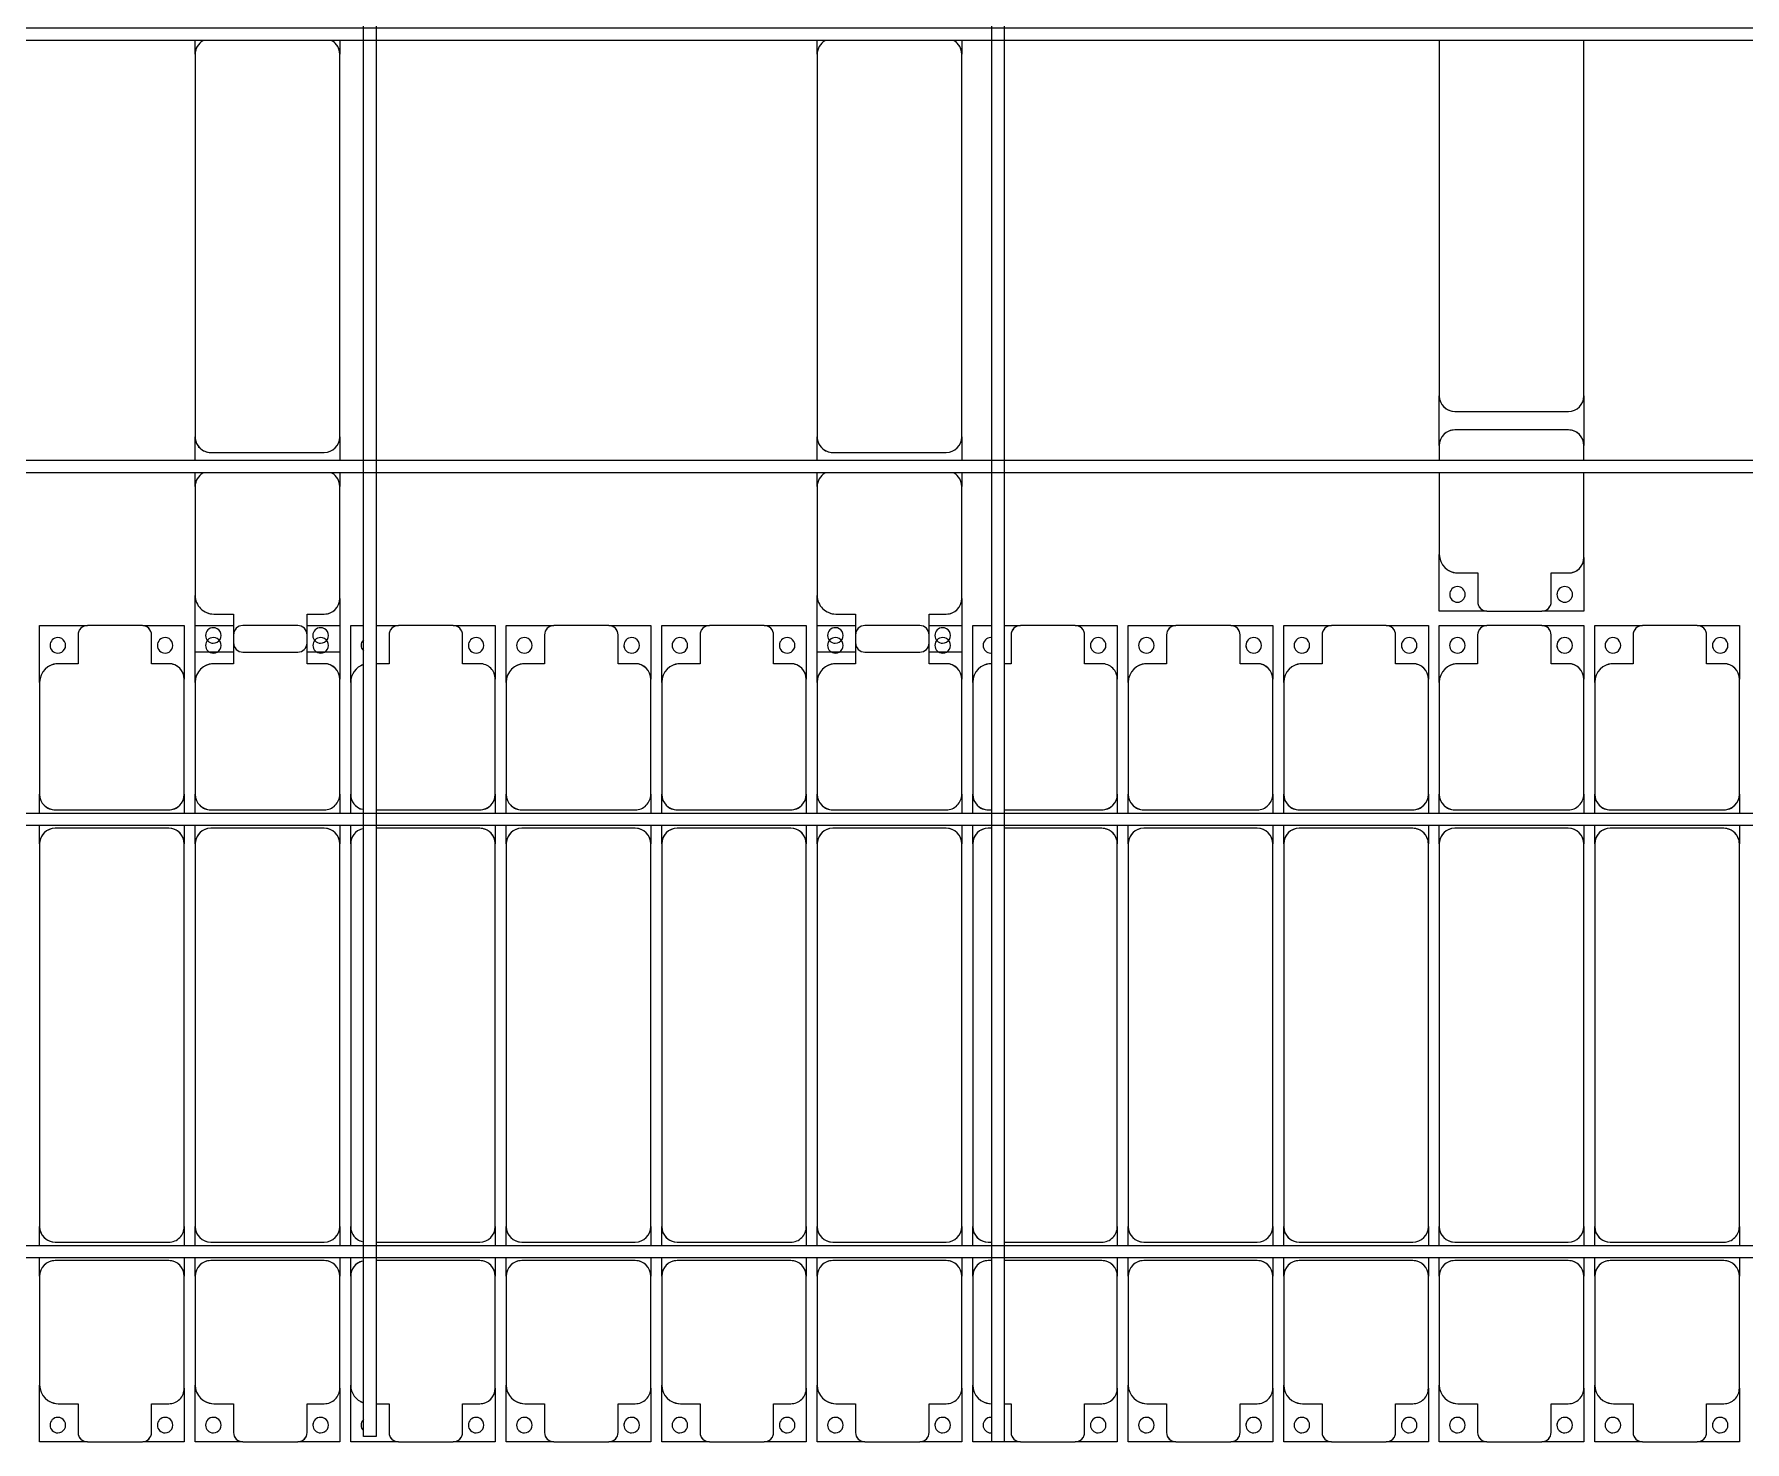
# Model space of a CAD drawing. Header units: millimetres. Extents: x -178706 to 107777, y -87310 to 933.
# Drawn here: x -47641 to -42141, y -79787 to -75261 of the extents above; entities that cross this region are included whole.
import ezdxf

# ---------------------------------------------------------------- set-up
doc = ezdxf.new("R2010")
doc.units = ezdxf.units.MM
doc.layers.add('A-GENM', color=13, linetype='Continuous', lineweight=9)
doc.layers.add('S-BEAM', color=12, linetype='Continuous', lineweight=9)

# ---------------------------------------------------------------- blocks, each defined once
blk = doc.blocks.new('Dải phao đi lại kèm đỡ invester - DẢI PHAO ĐI LẠI-19658-BỐ TRÍ KHUNG KẾT CẤU BÈ PIN 04')
at = {"layer": 'A-GENM', "color": 7}
for p, q in [((123258.4, 1312.2), (123411.8, 1312.2)), ((123258.4, 1129.7), (123258.4, 1312.2)), ((123381.8, 1282.2), (123381.8, 1189.7)), ((123588.2, 1312.2), (123411.8, 1312.2)), ((123590, 1312.2), (123723.4, 1312.2)), ((123618.2, 1189.7), (123618.2, 1282.2)), ((123723.4, 1312.2), (123723.4, 1139.7)), ((123758.4, 1312.2), (123881.8, 1312.2)), ((123758.4, 1129.7), (123758.4, 1312.2)), ((123881.8, 1282.2), (123881.8, 1189.7)), ((124088.2, 1312.2), (123911.8, 1312.2)), ((124118.2, 1312.2), (124223.4, 1312.2)), ((124118.2, 1189.7), (124118.2, 1282.2)), ((124223.4, 1312.2), (124223.4, 1139.7)), ((124258.4, 1312.2), (124300, 1312.2)), ((124258.4, 1129.7), (124258.4, 1312.2)), ((124340, 1312.2), (124411.8, 1312.2)), ((124381.8, 1282.2), (124381.8, 1189.7)), ((124588.2, 1312.2), (124411.8, 1312.2)), ((124588.2, 1312.2), (124723.4, 1312.2)), ((124618.2, 1189.7), (124618.2, 1282.2)), ((124723.4, 1312.2), (124723.4, 1139.7)), ((124758.4, 1312.2), (124911.8, 1312.2)), ((124758.4, 1129.7), (124758.4, 1312.2)), ((124881.8, 1282.2), (124881.8, 1189.7)), ((125088.2, 1312.2), (124911.8, 1312.2)), ((125088.2, 1312.2), (125223.4, 1312.2)), ((125118.2, 1189.7), (125118.2, 1282.2)), ((125223.4, 1312.2), (125223.4, 1139.7)), ((125258.4, 1312.2), (125411.8, 1312.2)), ((125258.4, 1129.7), (125258.4, 1312.2)), ((125381.8, 1282.2), (125381.8, 1189.7)), ((125588.2, 1312.2), (125411.8, 1312.2)), ((125588.2, 1312.2), (125723.4, 1312.2)), ((125618.2, 1189.7), (125618.2, 1282.2)), ((125723.4, 1312.2), (125723.4, 1139.7)), ((125758.4, 1312.2), (125881.8, 1312.2)), ((125758.4, 1129.7), (125758.4, 1312.2)), ((125881.8, 1282.2), (125881.8, 1189.7)), ((126088.2, 1312.2), (125911.8, 1312.2)), ((126118.2, 1312.2), (126223.4, 1312.2)), ((126118.2, 1189.7), (126118.2, 1282.2)), ((126223.4, 1312.2), (126223.4, 1139.7)), ((126258.4, 1312.2), (126320, 1312.2)), ((126258.4, 1129.7), (126258.4, 1312.2)), ((126360, 1312.2), (126411.8, 1312.2)), ((126381.8, 1282.2), (126381.8, 1189.7)), ((126588.2, 1312.2), (126411.8, 1312.2)), ((126588.2, 1312.2), (126723.4, 1312.2)), ((126618.2, 1189.7), (126618.2, 1282.2)), ((126723.4, 1312.2), (126723.4, 1139.7)), ((126758.4, 1312.2), (126911.8, 1312.2)), ((126758.4, 1129.7), (126758.4, 1312.2)), ((126881.8, 1282.2), (126881.8, 1189.7)), ((127088.2, 1312.2), (126911.8, 1312.2)), ((127088.2, 1312.2), (127223.4, 1312.2)), ((127118.2, 1189.7), (127118.2, 1282.2)), ((127223.4, 1312.2), (127223.4, 1139.7)), ((127258.4, 1312.2), (127411.8, 1312.2)), ((127258.4, 1129.7), (127258.4, 1312.2)), ((127381.8, 1282.2), (127381.8, 1189.7)), ((127588.2, 1312.2), (127411.8, 1312.2)), ((127588.2, 1312.2), (127723.4, 1312.2)), ((127618.2, 1189.7), (127618.2, 1282.2)), ((127723.4, 1312.2), (127723.4, 1139.7)), ((127758.4, 1312.2), (127911.8, 1312.2)), ((127758.4, 1129.7), (127758.4, 1312.2)), ((127881.8, 1282.2), (127881.8, 1189.7)), ((128088.2, 1312.2), (127911.8, 1312.2)), ((128088.2, 1312.2), (128223.4, 1312.2)), ((128118.2, 1189.7), (128118.2, 1282.2)), ((128223.4, 1312.2), (128223.4, 1139.7)), ((128258.4, 1312.2), (128411.8, 1312.2)), ((128258.4, 1129.7), (128258.4, 1312.2)), ((128381.8, 1282.2), (128381.8, 1189.7)), ((128588.2, 1312.2), (128411.8, 1312.2)), ((128588.2, 1312.2), (128723.4, 1312.2)), ((128618.2, 1189.7), (128618.2, 1282.2)), ((128723.4, 1312.2), (128723.4, 1139.7)), ((123381.8, 1189.7), (123318.4, 1189.7)), ((123673.4, 1189.7), (123618.2, 1189.7)), ((123881.8, 1189.7), (123818.4, 1189.7)), ((124173.4, 1189.7), (124118.2, 1189.7)), ((124381.8, 1189.7), (124340, 1189.7)), ((124673.4, 1189.7), (124618.2, 1189.7)), ((124881.8, 1189.7), (124818.4, 1189.7)), ((125173.4, 1189.7), (125118.2, 1189.7)), ((125381.8, 1189.7), (125318.4, 1189.7)), ((125673.4, 1189.7), (125618.2, 1189.7)), ((125881.8, 1189.7), (125818.4, 1189.7)), ((126173.4, 1189.7), (126118.2, 1189.7)), ((126381.8, 1189.7), (126360, 1189.7)), ((126673.4, 1189.7), (126618.2, 1189.7)), ((126881.8, 1189.7), (126818.4, 1189.7)), ((127173.4, 1189.7), (127118.2, 1189.7)), ((127381.8, 1189.7), (127318.4, 1189.7)), ((127673.4, 1189.7), (127618.2, 1189.7)), ((127881.8, 1189.7), (127818.4, 1189.7)), ((128173.4, 1189.7), (128118.2, 1189.7)), ((128381.8, 1189.7), (128318.4, 1189.7)), ((128673.4, 1189.7), (128618.2, 1189.7)), ((123258.4, 1129.7), (123258.4, 769.7)), ((123723.4, 769.7), (123723.4, 1139.7)), ((123758.4, 1129.7), (123758.4, 769.7)), ((124223.4, 769.7), (124223.4, 1139.7)), ((124258.4, 1129.7), (124258.4, 769.7)), ((124723.4, 769.7), (124723.4, 1139.7)), ((124758.4, 1129.7), (124758.4, 769.7)), ((125223.4, 769.7), (125223.4, 1139.7)), ((125258.4, 1129.7), (125258.4, 769.7)), ((125723.4, 769.7), (125723.4, 1139.7)), ((125758.4, 1129.7), (125758.4, 769.7)), ((126223.4, 769.7), (126223.4, 1139.7)), ((126258.4, 1129.7), (126258.4, 769.7)), ((126723.4, 769.7), (126723.4, 1139.7)), ((126758.4, 1129.7), (126758.4, 769.7)), ((127223.4, 769.7), (127223.4, 1139.7)), ((127258.4, 1129.7), (127258.4, 769.7)), ((127723.4, 769.7), (127723.4, 1139.7)), ((127758.4, 1129.7), (127758.4, 769.7)), ((128223.4, 769.7), (128223.4, 1139.7)), ((128258.4, 1129.7), (128258.4, 769.7)), ((128723.4, 769.7), (128723.4, 1139.7)), ((123258.4, 708.9), (123258.4, 769.7)), ((123308.4, 719.7), (123673.4, 719.7)), ((123723.4, 769.7), (123723.4, 708.9)), ((123758.4, 708.9), (123758.4, 769.7)), ((123808.4, 719.7), (124173.4, 719.7)), ((124223.4, 769.7), (124223.4, 708.9)), ((124258.4, 708.9), (124258.4, 769.7)), ((124340, 719.7), (124673.4, 719.7)), ((124723.4, 769.7), (124723.4, 708.9)), ((124758.4, 708.9), (124758.4, 769.7)), ((124808.4, 719.7), (125173.4, 719.7)), ((125223.4, 769.7), (125223.4, 708.9)), ((125258.4, 708.9), (125258.4, 769.7)), ((125308.4, 719.7), (125673.4, 719.7)), ((125723.4, 769.7), (125723.4, 708.9)), ((125758.4, 708.9), (125758.4, 769.7)), ((125808.4, 719.7), (126173.4, 719.7)), ((126223.4, 769.7), (126223.4, 708.9)), ((126258.4, 708.9), (126258.4, 769.7)), ((126308.4, 719.7), (126320, 719.7)), ((126360, 719.7), (126673.4, 719.7)), ((126723.4, 769.7), (126723.4, 708.9)), ((126758.4, 708.9), (126758.4, 769.7)), ((126808.4, 719.7), (127173.4, 719.7)), ((127223.4, 769.7), (127223.4, 708.9)), ((127258.4, 708.9), (127258.4, 769.7)), ((127308.4, 719.7), (127673.4, 719.7)), ((127723.4, 769.7), (127723.4, 708.9)), ((127758.4, 708.9), (127758.4, 769.7)), ((127808.4, 719.7), (128173.4, 719.7)), ((128223.4, 769.7), (128223.4, 708.9)), ((128258.4, 708.9), (128258.4, 769.7)), ((128308.4, 719.7), (128673.4, 719.7)), ((128723.4, 769.7), (128723.4, 708.9)), ((123258.4, 610.3), (123258.4, 668.9)), ((123673.4, 660.3), (123308.4, 660.3)), ((123723.4, 668.9), (123723.4, 610.3)), ((123758.4, 610.3), (123758.4, 668.9)), ((124173.4, 660.3), (123808.4, 660.3)), ((124223.4, 668.9), (124223.4, 610.3)), ((124258.4, 610.3), (124258.4, 668.9)), ((124673.4, 660.3), (124340, 660.3)), ((124723.4, 668.9), (124723.4, 610.3)), ((124758.4, 610.3), (124758.4, 668.9)), ((125173.4, 660.3), (124808.4, 660.3)), ((125223.4, 668.9), (125223.4, 610.3)), ((125258.4, 610.3), (125258.4, 668.9)), ((125673.4, 660.3), (125308.4, 660.3)), ((125723.4, 668.9), (125723.4, 610.3)), ((125758.4, 610.3), (125758.4, 668.9)), ((126173.4, 660.3), (125808.4, 660.3)), ((126223.4, 668.9), (126223.4, 610.3)), ((126258.4, 610.3), (126258.4, 668.9)), ((126320, 660.3), (126308.4, 660.3)), ((126673.4, 660.3), (126360, 660.3)), ((126723.4, 668.9), (126723.4, 610.3)), ((126758.4, 610.3), (126758.4, 668.9)), ((127173.4, 660.3), (126808.4, 660.3)), ((127223.4, 668.9), (127223.4, 610.3)), ((127258.4, 610.3), (127258.4, 668.9)), ((127673.4, 660.3), (127308.4, 660.3)), ((127723.4, 668.9), (127723.4, 610.3)), ((127758.4, 610.3), (127758.4, 668.9)), ((128173.4, 660.3), (127808.4, 660.3)), ((128223.4, 668.9), (128223.4, 610.3)), ((128258.4, 610.3), (128258.4, 668.9)), ((128673.4, 660.3), (128308.4, 660.3)), ((128723.4, 668.9), (128723.4, 610.3)), ((123258.4, 610.3), (123258.4, -620.3)), ((123723.4, -620.3), (123723.4, 610.3)), ((123758.4, 610.3), (123758.4, -620.3)), ((124223.4, -620.3), (124223.4, 610.3)), ((124258.4, 610.3), (124258.4, -620.3)), ((124723.4, -620.3), (124723.4, 610.3)), ((124758.4, 610.3), (124758.4, -620.3)), ((125223.4, -620.3), (125223.4, 610.3)), ((125258.4, 610.3), (125258.4, -620.3)), ((125723.4, -620.3), (125723.4, 610.3)), ((125758.4, 610.3), (125758.4, -620.3)), ((126223.4, -620.3), (126223.4, 610.3)), ((126258.4, 610.3), (126258.4, -620.3)), ((126723.4, -620.3), (126723.4, 610.3)), ((126758.4, 610.3), (126758.4, -620.3)), ((127223.4, -620.3), (127223.4, 610.3)), ((127258.4, 610.3), (127258.4, -620.3)), ((127723.4, -620.3), (127723.4, 610.3)), ((127758.4, 610.3), (127758.4, -620.3)), ((128223.4, -620.3), (128223.4, 610.3)), ((128258.4, 610.3), (128258.4, -620.3)), ((128723.4, -620.3), (128723.4, 610.3)), ((123258.4, -681.1), (123258.4, -620.3)), ((123723.4, -620.3), (123723.4, -681.1)), ((123758.4, -681.1), (123758.4, -620.3)), ((124223.4, -620.3), (124223.4, -681.1)), ((124258.4, -681.1), (124258.4, -620.3)), ((124723.4, -620.3), (124723.4, -681.1)), ((124758.4, -681.1), (124758.4, -620.3)), ((125223.4, -620.3), (125223.4, -681.1)), ((125258.4, -681.1), (125258.4, -620.3)), ((125723.4, -620.3), (125723.4, -681.1)), ((125758.4, -681.1), (125758.4, -620.3)), ((126223.4, -620.3), (126223.4, -681.1)), ((126258.4, -681.1), (126258.4, -620.3)), ((126723.4, -620.3), (126723.4, -681.1)), ((126758.4, -681.1), (126758.4, -620.3)), ((127223.4, -620.3), (127223.4, -681.1)), ((127258.4, -681.1), (127258.4, -620.3)), ((127723.4, -620.3), (127723.4, -681.1)), ((127758.4, -681.1), (127758.4, -620.3)), ((128223.4, -620.3), (128223.4, -681.1)), ((128258.4, -681.1), (128258.4, -620.3)), ((128723.4, -620.3), (128723.4, -681.1)), ((123308.4, -670.3), (123673.4, -670.3)), ((123808.4, -670.3), (124173.4, -670.3)), ((124340, -670.3), (124673.4, -670.3)), ((124808.4, -670.3), (125173.4, -670.3)), ((125308.4, -670.3), (125673.4, -670.3)), ((125808.4, -670.3), (126173.4, -670.3)), ((126308.4, -670.3), (126320, -670.3)), ((126360, -670.3), (126673.4, -670.3)), ((126808.4, -670.3), (127173.4, -670.3)), ((127308.4, -670.3), (127673.4, -670.3)), ((127808.4, -670.3), (128173.4, -670.3)), ((128308.4, -670.3), (128673.4, -670.3)), ((123258.4, -779.7), (123258.4, -721.1)), ((123673.4, -729.7), (123308.4, -729.7)), ((123723.4, -721.1), (123723.4, -779.7)), ((123758.4, -779.7), (123758.4, -721.1)), ((124173.4, -729.7), (123808.4, -729.7)), ((124223.4, -721.1), (124223.4, -779.7)), ((124258.4, -779.7), (124258.4, -721.1)), ((124673.4, -729.7), (124340, -729.7)), ((124723.4, -721.1), (124723.4, -779.7)), ((124758.4, -779.7), (124758.4, -721.1)), ((125173.4, -729.7), (124808.4, -729.7)), ((125223.4, -721.1), (125223.4, -779.7)), ((125258.4, -779.7), (125258.4, -721.1)), ((125673.4, -729.7), (125308.4, -729.7)), ((125723.4, -721.1), (125723.4, -779.7)), ((125758.4, -779.7), (125758.4, -721.1)), ((126173.4, -729.7), (125808.4, -729.7)), ((126223.4, -721.1), (126223.4, -779.7)), ((126258.4, -779.7), (126258.4, -721.1)), ((126320, -729.7), (126308.4, -729.7)), ((126673.4, -729.7), (126360, -729.7)), ((126723.4, -721.1), (126723.4, -779.7)), ((126758.4, -779.7), (126758.4, -721.1)), ((127173.4, -729.7), (126808.4, -729.7)), ((127223.4, -721.1), (127223.4, -779.7)), ((127258.4, -779.7), (127258.4, -721.1)), ((127673.4, -729.7), (127308.4, -729.7)), ((127723.4, -721.1), (127723.4, -779.7)), ((127758.4, -779.7), (127758.4, -721.1)), ((128173.4, -729.7), (127808.4, -729.7)), ((128223.4, -721.1), (128223.4, -779.7)), ((128258.4, -779.7), (128258.4, -721.1)), ((128673.4, -729.7), (128308.4, -729.7)), ((128723.4, -721.1), (128723.4, -779.7)), ((123258.4, -779.7), (123258.4, -1129.7)), ((123723.4, -1139.7), (123723.4, -779.7)), ((123758.4, -779.7), (123758.4, -1129.7)), ((124223.4, -1139.7), (124223.4, -779.7)), ((124258.4, -779.7), (124258.4, -1129.7)), ((124723.4, -1139.7), (124723.4, -779.7)), ((124758.4, -779.7), (124758.4, -1129.7)), ((125223.4, -1139.7), (125223.4, -779.7)), ((125258.4, -779.7), (125258.4, -1129.7)), ((125723.4, -1139.7), (125723.4, -779.7)), ((125758.4, -779.7), (125758.4, -1129.7)), ((126223.4, -1139.7), (126223.4, -779.7)), ((126258.4, -779.7), (126258.4, -1129.7)), ((126723.4, -1139.7), (126723.4, -779.7)), ((126758.4, -779.7), (126758.4, -1129.7)), ((127223.4, -1139.7), (127223.4, -779.7)), ((127258.4, -779.7), (127258.4, -1129.7)), ((127723.4, -1139.7), (127723.4, -779.7)), ((127758.4, -779.7), (127758.4, -1129.7)), ((128223.4, -1139.7), (128223.4, -779.7)), ((128258.4, -779.7), (128258.4, -1129.7)), ((128723.4, -1139.7), (128723.4, -779.7)), ((123258.4, -1312.2), (123258.4, -1129.7)), ((123723.4, -1139.7), (123723.4, -1312.2)), ((123758.4, -1312.2), (123758.4, -1129.7)), ((124223.4, -1139.7), (124223.4, -1312.2)), ((124258.4, -1312.2), (124258.4, -1129.7)), ((124723.4, -1139.7), (124723.4, -1312.2)), ((124758.4, -1312.2), (124758.4, -1129.7)), ((125223.4, -1139.7), (125223.4, -1312.2)), ((125258.4, -1312.2), (125258.4, -1129.7)), ((125723.4, -1139.7), (125723.4, -1312.2)), ((125758.4, -1312.2), (125758.4, -1129.7)), ((126223.4, -1139.7), (126223.4, -1312.2)), ((126258.4, -1312.2), (126258.4, -1129.7)), ((126723.4, -1139.7), (126723.4, -1312.2)), ((126758.4, -1312.2), (126758.4, -1129.7)), ((127223.4, -1139.7), (127223.4, -1312.2)), ((127258.4, -1312.2), (127258.4, -1129.7)), ((127723.4, -1139.7), (127723.4, -1312.2)), ((127758.4, -1312.2), (127758.4, -1129.7)), ((128223.4, -1139.7), (128223.4, -1312.2)), ((128258.4, -1312.2), (128258.4, -1129.7)), ((128723.4, -1139.7), (128723.4, -1312.2)), ((123318.4, -1189.7), (123381.8, -1189.7)), ((123381.8, -1189.7), (123381.8, -1282.2)), ((123618.2, -1282.2), (123618.2, -1189.7)), ((123618.2, -1189.7), (123673.4, -1189.7)), ((123818.4, -1189.7), (123881.8, -1189.7)), ((123881.8, -1189.7), (123881.8, -1282.2)), ((124118.2, -1282.2), (124118.2, -1189.7)), ((124118.2, -1189.7), (124173.4, -1189.7)), ((124340, -1189.7), (124381.8, -1189.7)), ((124381.8, -1189.7), (124381.8, -1282.2)), ((124618.2, -1282.2), (124618.2, -1189.7)), ((124618.2, -1189.7), (124673.4, -1189.7)), ((124818.4, -1189.7), (124881.8, -1189.7)), ((124881.8, -1189.7), (124881.8, -1282.2)), ((125118.2, -1282.2), (125118.2, -1189.7)), ((125118.2, -1189.7), (125173.4, -1189.7)), ((125318.4, -1189.7), (125381.8, -1189.7)), ((125381.8, -1189.7), (125381.8, -1282.2)), ((125618.2, -1282.2), (125618.2, -1189.7)), ((125618.2, -1189.7), (125673.4, -1189.7)), ((125818.4, -1189.7), (125881.8, -1189.7)), ((125881.8, -1189.7), (125881.8, -1282.2)), ((126118.2, -1282.2), (126118.2, -1189.7)), ((126118.2, -1189.7), (126173.4, -1189.7)), ((126360, -1189.7), (126381.8, -1189.7)), ((126381.8, -1189.7), (126381.8, -1282.2)), ((126618.2, -1282.2), (126618.2, -1189.7)), ((126618.2, -1189.7), (126673.4, -1189.7)), ((126818.4, -1189.7), (126881.8, -1189.7)), ((126881.8, -1189.7), (126881.8, -1282.2)), ((127118.2, -1282.2), (127118.2, -1189.7)), ((127118.2, -1189.7), (127173.4, -1189.7)), ((127318.4, -1189.7), (127381.8, -1189.7)), ((127381.8, -1189.7), (127381.8, -1282.2)), ((127618.2, -1282.2), (127618.2, -1189.7)), ((127618.2, -1189.7), (127673.4, -1189.7)), ((127818.4, -1189.7), (127881.8, -1189.7)), ((127881.8, -1189.7), (127881.8, -1282.2)), ((128118.2, -1282.2), (128118.2, -1189.7)), ((128118.2, -1189.7), (128173.4, -1189.7)), ((128318.4, -1189.7), (128381.8, -1189.7)), ((128381.8, -1189.7), (128381.8, -1282.2)), ((128618.2, -1282.2), (128618.2, -1189.7)), ((128618.2, -1189.7), (128673.4, -1189.7)), ((123411.8, -1312.2), (123258.4, -1312.2)), ((123411.8, -1312.2), (123588.2, -1312.2)), ((123723.4, -1312.2), (123590, -1312.2)), ((123911.8, -1312.2), (123758.4, -1312.2)), ((123911.8, -1312.2), (124088.2, -1312.2)), ((124223.4, -1312.2), (124088.2, -1312.2)), ((124411.8, -1312.2), (124258.4, -1312.2)), ((124411.8, -1312.2), (124588.2, -1312.2)), ((124723.4, -1312.2), (124588.2, -1312.2)), ((124911.8, -1312.2), (124758.4, -1312.2)), ((124911.8, -1312.2), (125088.2, -1312.2)), ((125223.4, -1312.2), (125088.2, -1312.2)), ((125411.8, -1312.2), (125258.4, -1312.2)), ((125411.8, -1312.2), (125588.2, -1312.2)), ((125723.4, -1312.2), (125588.2, -1312.2)), ((125911.8, -1312.2), (125758.4, -1312.2)), ((125911.8, -1312.2), (126088.2, -1312.2)), ((126223.4, -1312.2), (126088.2, -1312.2)), ((126320, -1312.2), (126258.4, -1312.2)), ((126411.8, -1312.2), (126360, -1312.2)), ((126411.8, -1312.2), (126588.2, -1312.2)), ((126723.4, -1312.2), (126588.2, -1312.2)), ((126911.8, -1312.2), (126758.4, -1312.2)), ((126911.8, -1312.2), (127088.2, -1312.2)), ((127223.4, -1312.2), (127088.2, -1312.2)), ((127411.8, -1312.2), (127258.4, -1312.2)), ((127411.8, -1312.2), (127588.2, -1312.2)), ((127723.4, -1312.2), (127588.2, -1312.2)), ((127911.8, -1312.2), (127758.4, -1312.2)), ((127911.8, -1312.2), (128088.2, -1312.2)), ((128223.4, -1312.2), (128088.2, -1312.2)), ((128411.8, -1312.2), (128258.4, -1312.2)), ((128411.8, -1312.2), (128588.2, -1312.2)), ((128723.4, -1312.2), (128588.2, -1312.2))]:
    blk.add_line(p, q, dxfattribs=at)
for centre, radius, start, end in [((123316.8, 1248.6), 25, 90, 270), ((123316.8, 1248.6), 25, 270, 90), ((123411.8, 1282.2), 30, 90, 180), ((123411.8, 1282.2), 30, 90, 150), ((123588.2, 1282.2), 30, 360, 90), ((123588.2, 1282.2), 30, 30, 86.615), ((123661.8, 1248.6), 25, 90, 270), ((123661.8, 1248.6), 25, 270, 90), ((123816.8, 1248.6), 25, 90, 270), ((123816.8, 1248.6), 25, 270, 90), ((123911.8, 1282.2), 30, 90, 180), ((124088.2, 1282.2), 30, 360, 90), ((124161.8, 1248.6), 25, 90, 270), ((124161.8, 1248.6), 25, 270, 90), ((124316.8, 1248.6), 25, 135, 225), ((124411.8, 1282.2), 30, 90, 180), ((124411.8, 1282.2), 30, 90, 150), ((124588.2, 1282.2), 30, 0, 90), ((124588.2, 1282.2), 30, 30, 90), ((124661.8, 1248.6), 25, 90, 270), ((124661.8, 1248.6), 25, 270, 90), ((124816.8, 1248.6), 25, 90, 270), ((124816.8, 1248.6), 25, 270, 90), ((124911.8, 1282.2), 30, 90, 180), ((124911.8, 1282.2), 30, 90, 150), ((125088.2, 1282.2), 30, 360, 90), ((125088.2, 1282.2), 30, 30, 90), ((125161.8, 1248.6), 25, 90, 270), ((125161.8, 1248.6), 25, 270, 90), ((125316.8, 1248.6), 25, 90, 270), ((125316.8, 1248.6), 25, 270, 90), ((125411.8, 1282.2), 30, 90, 180), ((125411.8, 1282.2), 30, 90, 150), ((125588.2, 1282.2), 30, 360, 90), ((125588.2, 1282.2), 30, 30, 90), ((125661.8, 1248.6), 25, 90, 270), ((125661.8, 1248.6), 25, 270, 90), ((125816.8, 1248.6), 25, 90, 270), ((125816.8, 1248.6), 25, 270, 90), ((125911.8, 1282.2), 30, 90, 180), ((126088.2, 1282.2), 30, 360, 90), ((126161.8, 1248.6), 25, 90, 270), ((126161.8, 1248.6), 25, 270, 90), ((126316.8, 1248.6), 25, 90, 270), ((126411.8, 1282.2), 30, 90, 180), ((126411.8, 1282.2), 30, 90, 150), ((126588.2, 1282.2), 30, 0, 90), ((126588.2, 1282.2), 30, 30, 90), ((126661.8, 1248.6), 25, 90, 270), ((126661.8, 1248.6), 25, 270, 90), ((126816.8, 1248.6), 25, 90, 270), ((126816.8, 1248.6), 25, 270, 90), ((126911.8, 1282.2), 30, 90, 180), ((126911.8, 1282.2), 30, 90, 150), ((127088.2, 1282.2), 30, 360, 90), ((127088.2, 1282.2), 30, 30, 90), ((127161.8, 1248.6), 25, 90, 270), ((127161.8, 1248.6), 25, 270, 90), ((127316.8, 1248.6), 25, 90, 270), ((127316.8, 1248.6), 25, 270, 90), ((127411.8, 1282.2), 30, 90, 180), ((127411.8, 1282.2), 30, 90, 150), ((127588.2, 1282.2), 30, 360, 90), ((127588.2, 1282.2), 30, 30, 90), ((127661.8, 1248.6), 25, 90, 270), ((127661.8, 1248.6), 25, 270, 90), ((127816.8, 1248.6), 25, 90, 270), ((127816.8, 1248.6), 25, 270, 90), ((127911.8, 1282.2), 30, 90, 180), ((127911.8, 1282.2), 30, 90, 150), ((128088.2, 1282.2), 30, 0, 90), ((128088.2, 1282.2), 30, 30, 90), ((128161.8, 1248.6), 25, 90, 270), ((128161.8, 1248.6), 25, 270, 90), ((128316.8, 1248.6), 25, 90, 270), ((128316.8, 1248.6), 25, 270, 90), ((128411.8, 1282.2), 30, 90, 180), ((128411.8, 1282.2), 30, 90, 150), ((128588.2, 1282.2), 30, 0, 90), ((128588.2, 1282.2), 30, 30, 90), ((128661.8, 1248.6), 25, 90, 270), ((128661.8, 1248.6), 25, 270, 90), ((123661.8, 1248.6), 25, 180, 195), ((124316.8, 1248.6), 25, 345, 15), ((124661.8, 1248.6), 25, 180, 195), ((125161.8, 1248.6), 25, 180, 195), ((125661.8, 1248.6), 25, 180, 195), ((126661.8, 1248.6), 25, 180, 195), ((127161.8, 1248.6), 25, 180, 195), ((127661.8, 1248.6), 25, 180, 195), ((128161.8, 1248.6), 25, 180, 195), ((128661.8, 1248.6), 25, 180, 195), ((123318.4, 1129.7), 60, 90, 180), ((123318.4, 1129.7), 60, 90, 120), ((123673.4, 1139.7), 50, 0, 90), ((123673.4, 1139.7), 50, 45, 90), ((123818.4, 1129.7), 60, 90, 180), ((123818.4, 1129.7), 60, 90, 120), ((124173.4, 1139.7), 50, 0, 90), ((124173.4, 1139.7), 50, 45, 90), ((124318.4, 1129.7), 60, 108.0201, 180), ((124318.4, 1129.7), 60, 108.0201, 120), ((124673.4, 1139.7), 50, 360, 90), ((124673.4, 1139.7), 50, 45, 90), ((124818.4, 1129.7), 60, 90, 180), ((124818.4, 1129.7), 60, 90, 120), ((125173.4, 1139.7), 50, 0, 90), ((125173.4, 1139.7), 50, 45, 90), ((125318.4, 1129.7), 60, 90, 180), ((125318.4, 1129.7), 60, 90, 120), ((125673.4, 1139.7), 50, 0, 90), ((125673.4, 1139.7), 50, 45, 90), ((125818.4, 1129.7), 60, 90, 180), ((125818.4, 1129.7), 60, 90, 120), ((126173.4, 1139.7), 50, 0, 90), ((126173.4, 1139.7), 50, 45, 90), ((126318.4, 1129.7), 60, 90, 180), ((126318.4, 1129.7), 60, 90, 120), ((126673.4, 1139.7), 50, 360, 90), ((126673.4, 1139.7), 50, 45, 90), ((126818.4, 1129.7), 60, 90, 180), ((126818.4, 1129.7), 60, 90, 120), ((127173.4, 1139.7), 50, 0, 90), ((127173.4, 1139.7), 50, 45, 90), ((127318.4, 1129.7), 60, 90, 180), ((127318.4, 1129.7), 60, 90, 120), ((127673.4, 1139.7), 50, 0, 90), ((127673.4, 1139.7), 50, 45, 90), ((127818.4, 1129.7), 60, 90, 180), ((127818.4, 1129.7), 60, 90, 120), ((128173.4, 1139.7), 50, 0, 90), ((128173.4, 1139.7), 50, 45, 90), ((128318.4, 1129.7), 60, 90, 180), ((128318.4, 1129.7), 60, 90, 120), ((128673.4, 1139.7), 50, 0, 90), ((128673.4, 1139.7), 50, 45, 90), ((123308.4, 769.7), 50, 180, 270), ((123308.4, 769.7), 50, 225, 270), ((123673.4, 769.7), 50, 270, 360), ((123673.4, 769.7), 50, 270, 315), ((123808.4, 769.7), 50, 180, 270), ((123808.4, 769.7), 50, 225, 270), ((124173.4, 769.7), 50, 270, 0), ((124173.4, 769.7), 50, 270, 315), ((124308.4, 769.7), 50, 180, 255), ((124308.4, 769.7), 50, 225, 255), ((124673.4, 769.7), 50, 270, 360), ((124673.4, 769.7), 50, 270, 315), ((124808.4, 769.7), 50, 180, 270), ((124808.4, 769.7), 50, 225, 270), ((125173.4, 769.7), 50, 270, 0), ((125173.4, 769.7), 50, 270, 315), ((125308.4, 769.7), 50, 180, 270), ((125308.4, 769.7), 50, 225, 270), ((125673.4, 769.7), 50, 270, 360), ((125673.4, 769.7), 50, 270, 315), ((125808.4, 769.7), 50, 180, 270), ((125808.4, 769.7), 50, 225, 270), ((126173.4, 769.7), 50, 270, 0), ((126173.4, 769.7), 50, 270, 315), ((126308.4, 769.7), 50, 180, 270), ((126308.4, 769.7), 50, 225, 270), ((126673.4, 769.7), 50, 270, 360), ((126673.4, 769.7), 50, 270, 315), ((126808.4, 769.7), 50, 180, 270), ((126808.4, 769.7), 50, 225, 270), ((127173.4, 769.7), 50, 270, 0), ((127173.4, 769.7), 50, 270, 315), ((127308.4, 769.7), 50, 180, 270), ((127308.4, 769.7), 50, 225, 270), ((127673.4, 769.7), 50, 270, 360), ((127673.4, 769.7), 50, 270, 315), ((127808.4, 769.7), 50, 180, 270), ((127808.4, 769.7), 50, 225, 270), ((128173.4, 769.7), 50, 270, 0), ((128173.4, 769.7), 50, 270, 315), ((128308.4, 769.7), 50, 180, 270), ((128308.4, 769.7), 50, 225, 270), ((128673.4, 769.7), 50, 270, 360), ((128673.4, 769.7), 50, 270, 315), ((123308.4, 610.3), 50, 90, 180), ((123673.4, 610.3), 50, 0, 90), ((123673.4, 610.3), 50, 15, 90), ((123808.4, 610.3), 50, 90, 180), ((124173.4, 610.3), 50, 0, 90), ((124173.4, 610.3), 50, 15, 90), ((124673.4, 610.3), 50, 360, 90), ((124673.4, 610.3), 50, 15, 90), ((124808.4, 610.3), 50, 90, 180), ((125173.4, 610.3), 50, 0, 90), ((125173.4, 610.3), 50, 15, 90), ((125308.4, 610.3), 50, 90, 180), ((125673.4, 610.3), 50, 0, 90), ((125673.4, 610.3), 50, 15, 90), ((125808.4, 610.3), 50, 90, 180), ((126173.4, 610.3), 50, 0, 90), ((126173.4, 610.3), 50, 15, 90), ((126308.4, 610.3), 50, 90, 180), ((126673.4, 610.3), 50, 360, 90), ((126673.4, 610.3), 50, 15, 90), ((126808.4, 610.3), 50, 90, 180), ((127173.4, 610.3), 50, 0, 90), ((127173.4, 610.3), 50, 15, 90), ((127308.4, 610.3), 50, 90, 180), ((127673.4, 610.3), 50, 360, 90), ((127673.4, 610.3), 50, 15, 90), ((127808.4, 610.3), 50, 90, 180), ((128173.4, 610.3), 50, 0, 90), ((128173.4, 610.3), 50, 15, 90), ((128308.4, 610.3), 50, 90, 180), ((128673.4, 610.3), 50, 360, 90), ((128673.4, 610.3), 50, 15, 90), ((123308.4, 610.3), 50, 105, 180), ((123808.4, 610.3), 50, 105, 180), ((124308.4, 610.3), 50, 105, 180), ((124308.4, 610.3), 50, 105, 180), ((124808.4, 610.3), 50, 105, 180), ((125308.4, 610.3), 50, 105, 180), ((125808.4, 610.3), 50, 105, 180), ((126308.4, 610.3), 50, 105, 180), ((126808.4, 610.3), 50, 105, 180), ((127308.4, 610.3), 50, 105, 180), ((127808.4, 610.3), 50, 105, 180), ((128308.4, 610.3), 50, 105, 180), ((123308.4, -620.3), 50, 180, 270), ((123308.4, -620.3), 50, 195, 270), ((123673.4, -620.3), 50, 270, 0), ((123673.4, -620.3), 50, 270, 0), ((123808.4, -620.3), 50, 180, 270), ((123808.4, -620.3), 50, 195, 270), ((124173.4, -620.3), 50, 270, 360), ((124173.4, -620.3), 50, 270, 360), ((124308.4, -620.3), 50, 180, 255), ((124308.4, -620.3), 50, 195, 255), ((124673.4, -620.3), 50, 270, 360), ((124673.4, -620.3), 50, 270, 360), ((124808.4, -620.3), 50, 180, 270), ((124808.4, -620.3), 50, 195, 270), ((125173.4, -620.3), 50, 270, 360), ((125173.4, -620.3), 50, 270, 360), ((125308.4, -620.3), 50, 180, 270), ((125308.4, -620.3), 50, 195, 270), ((125673.4, -620.3), 50, 270, 0), ((125673.4, -620.3), 50, 270, 0), ((125808.4, -620.3), 50, 180, 270), ((125808.4, -620.3), 50, 195, 270), ((126173.4, -620.3), 50, 270, 360), ((126173.4, -620.3), 50, 270, 360), ((126308.4, -620.3), 50, 180, 270), ((126308.4, -620.3), 50, 195, 270), ((126673.4, -620.3), 50, 270, 0), ((126673.4, -620.3), 50, 270, 0), ((126808.4, -620.3), 50, 180, 270), ((126808.4, -620.3), 50, 195, 270), ((127173.4, -620.3), 50, 270, 360), ((127173.4, -620.3), 50, 270, 360), ((127308.4, -620.3), 50, 180, 270), ((127308.4, -620.3), 50, 195, 270), ((127673.4, -620.3), 50, 270, 360), ((127673.4, -620.3), 50, 270, 360), ((127808.4, -620.3), 50, 180, 270), ((127808.4, -620.3), 50, 195, 270), ((128173.4, -620.3), 50, 270, 360), ((128173.4, -620.3), 50, 270, 360), ((128308.4, -620.3), 50, 180, 270), ((128308.4, -620.3), 50, 195, 270), ((128673.4, -620.3), 50, 270, 0), ((128673.4, -620.3), 50, 270, 0), ((123308.4, -779.7), 50, 90, 180), ((123308.4, -779.7), 50, 90, 135), ((123673.4, -779.7), 50, 0, 90), ((123673.4, -779.7), 50, 45, 90), ((123808.4, -779.7), 50, 90, 180), ((123808.4, -779.7), 50, 90, 135), ((124173.4, -779.7), 50, 0, 90), ((124173.4, -779.7), 50, 45, 90), ((124308.4, -779.7), 50, 105, 180), ((124308.4, -779.7), 50, 105, 135), ((124673.4, -779.7), 50, 0, 90), ((124673.4, -779.7), 50, 45, 90), ((124808.4, -779.7), 50, 90, 180), ((124808.4, -779.7), 50, 90, 135), ((125173.4, -779.7), 50, 0, 90), ((125173.4, -779.7), 50, 45, 90), ((125308.4, -779.7), 50, 90, 180), ((125308.4, -779.7), 50, 90, 135), ((125673.4, -779.7), 50, 0, 90), ((125673.4, -779.7), 50, 45, 90), ((125808.4, -779.7), 50, 90, 180), ((125808.4, -779.7), 50, 90, 135), ((126173.4, -779.7), 50, 0, 90), ((126173.4, -779.7), 50, 45, 90), ((126308.4, -779.7), 50, 90, 180), ((126308.4, -779.7), 50, 90, 135), ((126673.4, -779.7), 50, 0, 90), ((126673.4, -779.7), 50, 45, 90), ((126808.4, -779.7), 50, 90, 180), ((126808.4, -779.7), 50, 90, 135), ((127173.4, -779.7), 50, 0, 90), ((127173.4, -779.7), 50, 45, 90), ((127308.4, -779.7), 50, 90, 180), ((127308.4, -779.7), 50, 90, 135), ((127673.4, -779.7), 50, 0, 90), ((127673.4, -779.7), 50, 45, 90), ((127808.4, -779.7), 50, 90, 180), ((127808.4, -779.7), 50, 90, 135), ((128173.4, -779.7), 50, 0, 90), ((128173.4, -779.7), 50, 45, 90), ((128308.4, -779.7), 50, 90, 180), ((128308.4, -779.7), 50, 90, 135), ((128673.4, -779.7), 50, 0, 90), ((128673.4, -779.7), 50, 45, 90), ((123318.4, -1129.7), 60, 180, 270), ((123673.4, -1139.7), 50, 270, 0), ((123818.4, -1129.7), 60, 180, 270), ((124173.4, -1139.7), 50, 270, 0), ((124318.4, -1129.7), 60, 180, 251.9799), ((124673.4, -1139.7), 50, 270, 360), ((124818.4, -1129.7), 60, 180, 270), ((125173.4, -1139.7), 50, 270, 0), ((125318.4, -1129.7), 60, 180, 270), ((125673.4, -1139.7), 50, 270, 0), ((125818.4, -1129.7), 60, 180, 270), ((126173.4, -1139.7), 50, 270, 0), ((126318.4, -1129.7), 60, 180, 270), ((126673.4, -1139.7), 50, 270, 360), ((126818.4, -1129.7), 60, 180, 270), ((127173.4, -1139.7), 50, 270, 0), ((127318.4, -1129.7), 60, 180, 270), ((127673.4, -1139.7), 50, 270, 0), ((127818.4, -1129.7), 60, 180, 270), ((128173.4, -1139.7), 50, 270, 0), ((128318.4, -1129.7), 60, 180, 270), ((128673.4, -1139.7), 50, 270, 0), ((123318.4, -1129.7), 60, 240, 270), ((123673.4, -1139.7), 50, 270, 315), ((123818.4, -1129.7), 60, 240, 270), ((124173.4, -1139.7), 50, 270, 315), ((124318.4, -1129.7), 60, 240, 251.9799), ((124673.4, -1139.7), 50, 270, 315), ((124818.4, -1129.7), 60, 240, 270), ((125173.4, -1139.7), 50, 270, 315), ((125318.4, -1129.7), 60, 240, 270), ((125673.4, -1139.7), 50, 270, 315), ((125818.4, -1129.7), 60, 240, 270), ((126173.4, -1139.7), 50, 270, 315), ((126318.4, -1129.7), 60, 240, 270), ((126673.4, -1139.7), 50, 270, 315), ((126818.4, -1129.7), 60, 240, 270), ((127173.4, -1139.7), 50, 270, 315), ((127318.4, -1129.7), 60, 240, 270), ((127673.4, -1139.7), 50, 270, 315), ((127818.4, -1129.7), 60, 240, 270), ((128173.4, -1139.7), 50, 270, 315), ((128318.4, -1129.7), 60, 240, 270), ((128673.4, -1139.7), 50, 270, 315), ((123316.8, -1258.6), 25, 90, 270), ((123316.8, -1258.6), 25, 270, 90), ((123661.8, -1258.6), 25, 90, 270), ((123661.8, -1258.6), 25, 165, 180), ((123661.8, -1258.6), 25, 270, 90), ((123816.8, -1258.6), 25, 90, 270), ((123816.8, -1258.6), 25, 270, 90), ((124161.8, -1258.6), 25, 90, 270), ((124161.8, -1258.6), 25, 165, 180), ((124161.8, -1258.6), 25, 270, 90), ((124316.8, -1258.6), 25, 135, 225), ((124316.8, -1258.6), 25, 345, 15), ((124661.8, -1258.6), 25, 90, 270), ((124661.8, -1258.6), 25, 165, 180), ((124661.8, -1258.6), 25, 270, 90), ((124816.8, -1258.6), 25, 90, 270), ((124816.8, -1258.6), 25, 270, 90), ((125161.8, -1258.6), 25, 90, 270), ((125161.8, -1258.6), 25, 165, 180), ((125161.8, -1258.6), 25, 270, 90), ((125316.8, -1258.6), 25, 90, 270), ((125316.8, -1258.6), 25, 270, 90), ((125661.8, -1258.6), 25, 90, 270), ((125661.8, -1258.6), 25, 165, 180), ((125661.8, -1258.6), 25, 270, 90), ((125816.8, -1258.6), 25, 90, 270), ((125816.8, -1258.6), 25, 270, 90), ((126161.8, -1258.6), 25, 90, 270), ((126161.8, -1258.6), 25, 165, 180), ((126161.8, -1258.6), 25, 270, 90), ((126316.8, -1258.6), 25, 90, 270), ((126661.8, -1258.6), 25, 90, 270), ((126661.8, -1258.6), 25, 165, 180), ((126661.8, -1258.6), 25, 270, 90), ((126816.8, -1258.6), 25, 90, 270), ((126816.8, -1258.6), 25, 270, 90), ((127161.8, -1258.6), 25, 90, 270), ((127161.8, -1258.6), 25, 165, 180), ((127161.8, -1258.6), 25, 270, 90), ((127316.8, -1258.6), 25, 90, 270), ((127316.8, -1258.6), 25, 270, 90), ((127661.8, -1258.6), 25, 90, 270), ((127661.8, -1258.6), 25, 165, 180), ((127661.8, -1258.6), 25, 270, 90), ((127816.8, -1258.6), 25, 90, 270), ((127816.8, -1258.6), 25, 270, 90), ((128161.8, -1258.6), 25, 90, 270), ((128161.8, -1258.6), 25, 165, 180), ((128161.8, -1258.6), 25, 270, 90), ((128316.8, -1258.6), 25, 90, 270), ((128316.8, -1258.6), 25, 270, 90), ((128661.8, -1258.6), 25, 90, 270), ((128661.8, -1258.6), 25, 165, 180), ((128661.8, -1258.6), 25, 270, 90), ((123411.8, -1282.2), 30, 180, 270), ((123411.8, -1282.2), 30, 210, 270), ((123588.2, -1282.2), 30, 270, 0), ((123588.2, -1282.2), 30, 273.3758, 330), ((123911.8, -1282.2), 30, 180, 270), ((123911.8, -1282.2), 30, 210, 270), ((124088.2, -1282.2), 30, 270, 360), ((124088.2, -1282.2), 30, 270, 330), ((124411.8, -1282.2), 30, 180, 270), ((124411.8, -1282.2), 30, 210, 270), ((124588.2, -1282.2), 30, 270, 0), ((124588.2, -1282.2), 30, 270, 330), ((124911.8, -1282.2), 30, 180, 270), ((124911.8, -1282.2), 30, 210, 270), ((125088.2, -1282.2), 30, 270, 0), ((125088.2, -1282.2), 30, 270, 330), ((125411.8, -1282.2), 30, 180, 270), ((125411.8, -1282.2), 30, 210, 270), ((125588.2, -1282.2), 30, 270, 0), ((125588.2, -1282.2), 30, 270, 330), ((125911.8, -1282.2), 30, 180, 270), ((125911.8, -1282.2), 30, 210, 270), ((126088.2, -1282.2), 30, 270, 0), ((126088.2, -1282.2), 30, 270, 330), ((126411.8, -1282.2), 30, 180, 270), ((126411.8, -1282.2), 30, 210, 270), ((126588.2, -1282.2), 30, 270, 0), ((126588.2, -1282.2), 30, 270, 330), ((126911.8, -1282.2), 30, 180, 270), ((126911.8, -1282.2), 30, 210, 270), ((127088.2, -1282.2), 30, 270, 0), ((127088.2, -1282.2), 30, 270, 330), ((127411.8, -1282.2), 30, 180, 270), ((127411.8, -1282.2), 30, 210, 270), ((127588.2, -1282.2), 30, 270, 0), ((127588.2, -1282.2), 30, 270, 330), ((127911.8, -1282.2), 30, 180, 270), ((127911.8, -1282.2), 30, 210, 270), ((128088.2, -1282.2), 30, 270, 0), ((128088.2, -1282.2), 30, 270, 330), ((128411.8, -1282.2), 30, 180, 270), ((128411.8, -1282.2), 30, 210, 270), ((128588.2, -1282.2), 30, 270, 0), ((128588.2, -1282.2), 30, 270, 330)]:
    blk.add_arc(centre, radius, start, end, dxfattribs=at)
blk = doc.blocks.new('Dầm C52 - Dầm C52-22346-BỐ TRÍ KHUNG KẾT CẤU BÈ PIN 04')
at = {"layer": 'S-BEAM', "color": 1}
for p, q in [((-87623.4, 20), (87623.4, 20)), ((87623.4, -20), (-87623.4, -20))]:
    blk.add_line(p, q, dxfattribs=at)
blk = doc.blocks.new('Dầm C52 - Hộp 40x60-15956-BỐ TRÍ KHUNG KẾT CẤU BÈ PIN 04')
at = {"layer": 'S-BEAM', "color": 3, "lineweight": 25}
for p, q in [((-37158.1, -20), (-37158.1, 20)), ((-37158.1, 20), (37158.1, 20)), ((37158.1, -20), (-37158.1, -20))]:
    blk.add_line(p, q, dxfattribs=at)
blk = doc.blocks.new('Dai phao do pin - DẢI PHAO ĐỠ PIN-V68-BỐ TRÍ KHUNG KẾT CẤU BÈ PIN 04')
at = {"layer": 'A-GENM', "color": 7}
for p, q in [((-1312.2, 241.6), (-1129.7, 241.6)), ((-1312.2, 118.2), (-1312.2, 241.6)), ((-779.7, 241.6), (-1129.7, 241.6)), ((-779.7, 241.6), (-735.3, 241.6)), ((-695.3, 241.6), (-620.3, 241.6)), ((610.3, 241.6), (-620.3, 241.6)), ((610.3, 241.6), (654.7, 241.6)), ((-1189.7, 181.6), (-1189.7, 118.2)), ((-670.3, 191.6), (-670.3, -173.4)), ((-1189.7, 118.2), (-1282.2, 118.2)), ((-1312.2, 88.2), (-1312.2, -88.2)), ((-1312.2, -223.4), (-1312.2, -118.2)), ((-1282.2, -118.2), (-1189.7, -118.2)), ((-1189.7, -118.2), (-1189.7, -173.4)), ((-1139.7, -223.4), (-1312.2, -223.4)), ((-1139.7, -223.4), (-779.7, -223.4)), ((-735.3, -223.4), (-779.7, -223.4)), ((-620.3, -223.4), (-695.3, -223.4)), ((-620.3, -223.4), (610.3, -223.4)), ((654.7, -223.4), (610.3, -223.4))]:
    blk.add_line(p, q, dxfattribs=at)
for centre, radius, start, end in [((-1129.7, 181.6), 60, 90, 180), ((-779.7, 191.6), 50, 30, 90), ((-779.7, 191.6), 50, 30, 45), ((-620.3, 191.6), 50, 90, 180), ((-620.3, 191.6), 50, 105, 180), ((610.3, 191.6), 50, 30, 90), ((610.3, 191.6), 50, 30, 90), ((-1258.6, 183.2), 25, 0, 180), ((-1258.6, 183.2), 25, 180, 0), ((-1129.7, 181.6), 60, 150, 180), ((-1282.2, 88.2), 30, 90, 180), ((-1282.2, -88.2), 30, 180, 270), ((-1258.6, -161.8), 25, 0, 180), ((-1258.6, -161.8), 25, 180, 0), ((-1139.7, -173.4), 50, 180, 270), ((-1139.7, -173.4), 50, 180, 225), ((-779.7, -173.4), 50, 270, 330), ((-779.7, -173.4), 50, 315, 330), ((-620.3, -173.4), 50, 180, 270), ((-620.3, -173.4), 50, 180, 270), ((610.3, -173.4), 50, 270, 330), ((610.3, -173.4), 50, 285.5276, 330)]:
    blk.add_arc(centre, radius, start, end, dxfattribs=at)
blk = doc.blocks.new('Dai phao do pin - DẢI PHAO ĐỠ PIN-V69-BỐ TRÍ KHUNG KẾT CẤU BÈ PIN 04')
at = {"layer": 'A-GENM', "color": 7}
for p, q in [((-1312.2, 241.6), (-1129.7, 241.6)), ((-1312.2, 118.2), (-1312.2, 241.6)), ((-779.7, 241.6), (-1129.7, 241.6)), ((-779.7, 241.6), (-735.3, 241.6)), ((-695.3, 241.6), (-620.3, 241.6)), ((610.3, 241.6), (-620.3, 241.6)), ((610.3, 241.6), (654.7, 241.6)), ((-1189.7, 181.6), (-1189.7, 118.2)), ((-670.3, 191.6), (-670.3, -173.4)), ((-1189.7, 118.2), (-1282.2, 118.2)), ((-1312.2, 88.2), (-1312.2, -88.2)), ((-1312.2, -223.4), (-1312.2, -118.2)), ((-1282.2, -118.2), (-1189.7, -118.2)), ((-1189.7, -118.2), (-1189.7, -173.4)), ((-1139.7, -223.4), (-1312.2, -223.4)), ((-1139.7, -223.4), (-779.7, -223.4)), ((-735.3, -223.4), (-779.7, -223.4)), ((-620.3, -223.4), (-695.3, -223.4)), ((-620.3, -223.4), (610.3, -223.4)), ((654.7, -223.4), (610.3, -223.4))]:
    blk.add_line(p, q, dxfattribs=at)
for centre, radius, start, end in [((-1129.7, 181.6), 60, 90, 180), ((-779.7, 191.6), 50, 30, 90), ((-779.7, 191.6), 50, 30, 45), ((-620.3, 191.6), 50, 90, 180), ((-620.3, 191.6), 50, 105, 180), ((610.3, 191.6), 50, 30, 90), ((610.3, 191.6), 50, 30, 90), ((-1258.6, 183.2), 25, 0, 180), ((-1258.6, 183.2), 25, 180, 0), ((-1129.7, 181.6), 60, 150, 180), ((-1282.2, 88.2), 30, 90, 180), ((-1282.2, -88.2), 30, 180, 270), ((-1258.6, -161.8), 25, 0, 180), ((-1258.6, -161.8), 25, 180, 0), ((-1139.7, -173.4), 50, 180, 270), ((-1139.7, -173.4), 50, 180, 225), ((-779.7, -173.4), 50, 270, 330), ((-779.7, -173.4), 50, 315, 330), ((-620.3, -173.4), 50, 180, 270), ((-620.3, -173.4), 50, 180, 270), ((610.3, -173.4), 50, 270, 330), ((610.3, -173.4), 50, 285.5231, 330)]:
    blk.add_arc(centre, radius, start, end, dxfattribs=at)
blk = doc.blocks.new('Dai phao do pin - DẢI PHAO ĐỠ PIN-V82-BỐ TRÍ KHUNG KẾT CẤU BÈ PIN 04')
at = {"layer": 'A-GENM', "color": 7}
for p, q in [((-1312.2, 241.6), (-1129.7, 241.6)), ((-1312.2, 88.2), (-1312.2, 241.6)), ((-867.3, 241.6), (-1129.7, 241.6)), ((-779.7, 241.6), (-827.3, 241.6)), ((-779.7, 241.6), (-620.3, 241.6)), ((522.7, 241.6), (-620.3, 241.6)), ((-1189.7, 181.6), (-1189.7, 118.2)), ((-729.7, -173.4), (-729.7, 191.6)), ((-670.3, 191.6), (-670.3, -173.4)), ((-1189.7, 118.2), (-1282.2, 118.2)), ((-1312.2, 88.2), (-1312.2, -88.2)), ((-1312.2, -223.4), (-1312.2, -88.2)), ((-1282.2, -118.2), (-1189.7, -118.2)), ((-1189.7, -118.2), (-1189.7, -173.4)), ((-1139.7, -223.4), (-1312.2, -223.4)), ((-1139.7, -223.4), (-867.3, -223.4)), ((-827.3, -223.4), (-779.7, -223.4)), ((-620.3, -223.4), (-779.7, -223.4)), ((-620.3, -223.4), (522.7, -223.4))]:
    blk.add_line(p, q, dxfattribs=at)
for centre, radius, start, end in [((-1129.7, 181.6), 60, 90, 180), ((-779.7, 191.6), 50, 360, 90), ((-779.7, 191.6), 50, 360, 45), ((-620.3, 191.6), 50, 90, 180), ((-620.3, 191.6), 50, 105, 180), ((-1258.6, 183.2), 25, 0, 180), ((-1258.6, 183.2), 25, 180, 0), ((-1129.7, 181.6), 60, 150, 180), ((-1282.2, 88.2), 30, 90, 180), ((-1282.2, 88.2), 30, 124.759, 180), ((-1282.2, -88.2), 30, 180, 270), ((-1282.2, -88.2), 30, 180, 235.24), ((-1258.6, -161.8), 25, 0, 180), ((-1258.6, -161.8), 25, 180, 0), ((-1258.6, -161.8), 25, 75, 90), ((-1139.7, -173.4), 50, 180, 270), ((-1139.7, -173.4), 50, 180, 225), ((-779.7, -173.4), 50, 270, 360), ((-779.7, -173.4), 50, 315, 360), ((-620.3, -173.4), 50, 180, 270), ((-620.3, -173.4), 50, 180, 270)]:
    blk.add_arc(centre, radius, start, end, dxfattribs=at)
blk = doc.blocks.new('HOBANMONG_BEPIN 4_rvt-1-BỐ TRÍ KHUNG KẾT CẤU BÈ PIN 04')
at = {"layer": 'A-GENM', "color": 3, "lineweight": 25}
for name, p, rotation in [('Dai phao do pin - DẢI PHAO ĐỠ PIN-V68-BỐ TRÍ KHUNG KẾT CẤU BÈ PIN 04', (-46882.2, -75935.8), 90.00010434022407), ('Dai phao do pin - DẢI PHAO ĐỠ PIN-V69-BỐ TRÍ KHUNG KẾT CẤU BÈ PIN 04', (-44882.2, -75935.8), 90.00010434022407), ('Dai phao do pin - DẢI PHAO ĐỠ PIN-V82-BỐ TRÍ KHUNG KẾT CẤU BÈ PIN 04', (-42881.9, -75803.8), 90.00010434022374), ('Dải phao đi lại kèm đỡ invester - DẢI PHAO ĐI LẠI-19658-BỐ TRÍ KHUNG KẾT CẤU BÈ PIN 04', (-170882.1, -78475), 0.0001043351917741)]:
    blk.add_blockref(name, p, dxfattribs=dict(at, rotation=rotation))
at = {"layer": 'S-BEAM', "color": 3, "lineweight": 25}
for name, p, rotation in [('Dầm C52 - Hộp 40x60-15956-BỐ TRÍ KHUNG KẾT CẤU BÈ PIN 04', (-46562.2, -42612.3), 90.00010434022374), ('Dầm C52 - Hộp 40x60-15956-BỐ TRÍ KHUNG KẾT CẤU BÈ PIN 04', (-44542.2, -42628.8), 90.00010434022374), ('Dầm C52 - Dầm C52-22346-BỐ TRÍ KHUNG KẾT CẤU BÈ PIN 04', (-83798.6, -75261.2), 180.0001043386848), ('Dầm C52 - Dầm C52-22346-BỐ TRÍ KHUNG KẾT CẤU BÈ PIN 04', (-83794.8, -76651.2), 180.0001043386848), ('Dầm C52 - Dầm C52-22346-BỐ TRÍ KHUNG KẾT CẤU BÈ PIN 04', (-83791.6, -77785.9), 180.0001043386848), ('Dầm C52 - Dầm C52-22346-BỐ TRÍ KHUNG KẾT CẤU BÈ PIN 04', (-83787.8, -79175.9), 180.0001043351917)]:
    blk.add_blockref(name, p, dxfattribs=dict(at, rotation=rotation))

msp = doc.modelspace()

# ---------------------------------------------------------------- block references
at = {"lineweight": 5}
msp.add_blockref('HOBANMONG_BEPIN 4_rvt-1-BỐ TRÍ KHUNG KẾT CẤU BÈ PIN 04', (0, 0), dxfattribs=at)

doc.saveas('drawing.dxf')
